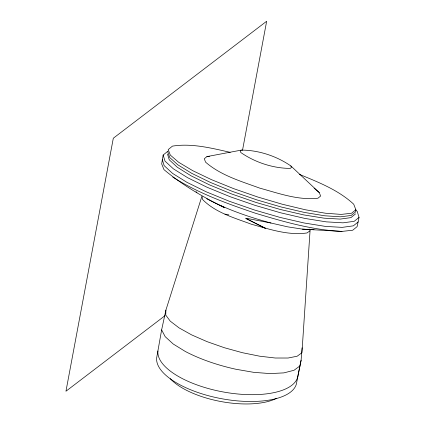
<?xml version="1.0" encoding="UTF-8"?>
<svg xmlns="http://www.w3.org/2000/svg" width="425" height="425" viewBox="0 0 425 425"><rect width="100%" height="100%" fill="white"/><g stroke="black" fill="none" stroke-linecap="round" stroke-linejoin="round"><path stroke-width="0.64" d="M310.048 230.759L307.004 232.958C288.118 235.678 269.349 229.144 251.345 224.219C234.43 217.855 215.581 212.744 202.582 199.506L201.949 196.127L165.893 310.138L165.75 315.079L170.244 321.141L179.084 327.898L191.659 334.9L207.113 341.663L224.389 347.73L242.319 352.686L259.68 356.198L275.283 358.015L288.065 358.025L297.155 356.224L301.941 352.729L310.048 230.759L309.735 229.07M302.085 347.788L301.107 360.209L296.719 382.213A71.103 29.144 10.6 0 1 223.454 399.038A71.103 29.144 10.6 0 1 156.682 357.802L161.633 329.89L165.893 310.138M299.312 174.314C318.389 182.235 338.385 189.975 353.728 204.228L355.853 209.753L355.714 211.804L351.215 215.454L340.622 216.808L324.652 215.783L304.401 212.436L281.238 207.007L256.753 199.862L232.608 191.484L210.449 182.447L191.787 173.368L177.894 164.868L169.718 157.521L167.811 151.826M167.987 151.119L163.147 155.035L161.691 163.928L163.976 169.633C182.097 184.827 202.826 196.95 223.986 207.442M242.494 150.365L266.656 21.25L113.31 138.226L65.96 391.234L165.028 315.663M246.33 218.259L270.959 223.024L287.698 226.844L302.398 229.133L341.982 231.407L352.718 230.222L357.096 226.653L359.04 217.393L357.202 211.352L355.337 209.626M301.107 360.209L297.989 375.408A71.103 29.144 10.6 0 1 224.729 392.233A71.103 29.144 10.6 0 1 157.951 350.992M206.922 156.597L204.276 158.748L205.594 162.175C220.926 175.514 241.14 181.316 259.882 188.174C278.726 193.295 298.185 200.488 317.974 198.204L320.62 196.053L319.303 192.626L290.859 165.947C276.67 156.124 258.697 150.147 241.416 150.094L206.922 156.597L209.493 156.304M241.416 150.094L240.247 151.045L240.832 152.548C255.021 162.371 272.993 168.348 290.28 168.401L291.444 167.455L290.859 165.947M355.853 209.753L351.587 213.228L341.211 214.413L325.444 213.228L305.357 209.764L282.312 204.244L257.89 197.051L233.745 188.673L211.528 179.679L192.753 170.685L178.697 162.308L170.324 155.109L168.194 149.589L172.465 146.115C191.845 143.087 211.368 148.102 230.212 152.336M355.544 213.876L350.907 217.637L340.17 219.098L324.078 218.168L303.721 214.901L280.484 209.525L255.962 202.412L231.811 194.034L209.69 184.971L191.101 175.838L177.31 167.259L169.256 159.816L167.492 154.015M359.04 217.393L354.206 221.308L343.023 222.833L326.257 221.861L305.054 218.461L280.851 212.861L255.303 205.45L230.153 196.722L207.108 187.282L187.744 177.772L173.373 168.831L164.985 161.08L163.147 155.035M358.19 221.93L353.356 225.845L342.173 227.37L325.407 226.398L304.204 222.998L280.001 217.398L254.453 209.987L229.303 201.264L206.258 191.824L186.894 182.309L172.529 173.368L164.14 165.617L162.302 159.577M299.901 365.957L294.031 370.276L283.889 372.879L270.167 373.591L253.799 372.353L235.907 369.251A100.778 41.31 10.6 0 1 185.263 351.443L173.246 344.022L165.187 336.669L161.633 329.89M302.398 229.133L314.048 229.734M341.982 231.407C312.338 230.015 283.592 221.733 255.345 213.201C226.881 203.564 198.273 193.237 172.757 177.082M224.942 214.115L228.831 214.869M270.959 223.024C248.864 217.032 227.062 209.525 206.794 198.783M246.516 218.785L265.492 228.331L245.448 218.2M220.097 205.387L224.814 207.767M314.112 188.163L319.303 192.626M196.01 191.664L196.956 192.567M276.303 398.443A61.296 25.128 10.6 0 1 220.947 401.54A61.296 25.128 10.6 0 1 170.287 378.707"/></g></svg>
